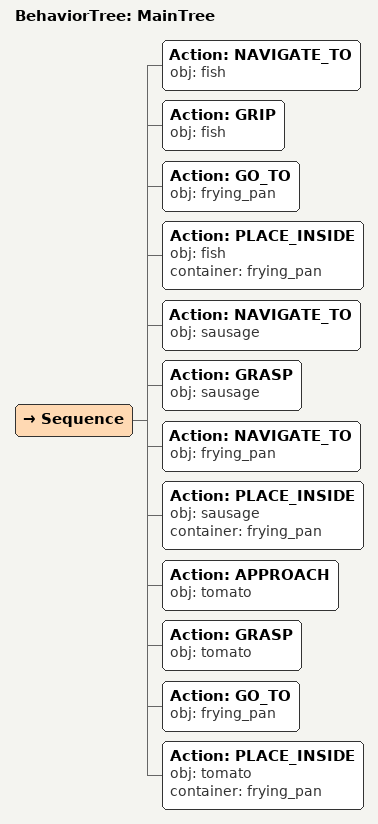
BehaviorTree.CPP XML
<root main_tree_to_execute="MainTree">
  <BehaviorTree ID="MainTree">
    <Sequence>
      <!-- Navigate to fish -->
      <Action ID="NAVIGATE_TO" obj="fish" />
      <!-- Grip fish -->
      <Action ID="GRIP" obj="fish" />
      <!-- Go to frying_pan -->
      <Action ID="GO_TO" obj="frying_pan" />
      <!-- Place fish inside frying_pan -->
      <Action ID="PLACE_INSIDE" obj="fish" container="frying_pan" />
      <!-- Navigate to sausage -->
      <Action ID="NAVIGATE_TO" obj="sausage" />
      <!-- Grasp sausage -->
      <Action ID="GRASP" obj="sausage" />
      <!-- Navigate to frying_pan -->
      <Action ID="NAVIGATE_TO" obj="frying_pan" />
      <!-- Place sausage inside frying_pan -->
      <Action ID="PLACE_INSIDE" obj="sausage" container="frying_pan" />
      <!-- Approach tomato -->
      <Action ID="APPROACH" obj="tomato" />
      <!-- Grasp tomato -->
      <Action ID="GRASP" obj="tomato" />
      <!-- Go to frying_pan -->
      <Action ID="GO_TO" obj="frying_pan" />
      <!-- Place tomato inside frying_pan -->
      <Action ID="PLACE_INSIDE" obj="tomato" container="frying_pan" />
    </Sequence>
  </BehaviorTree>
</root>
